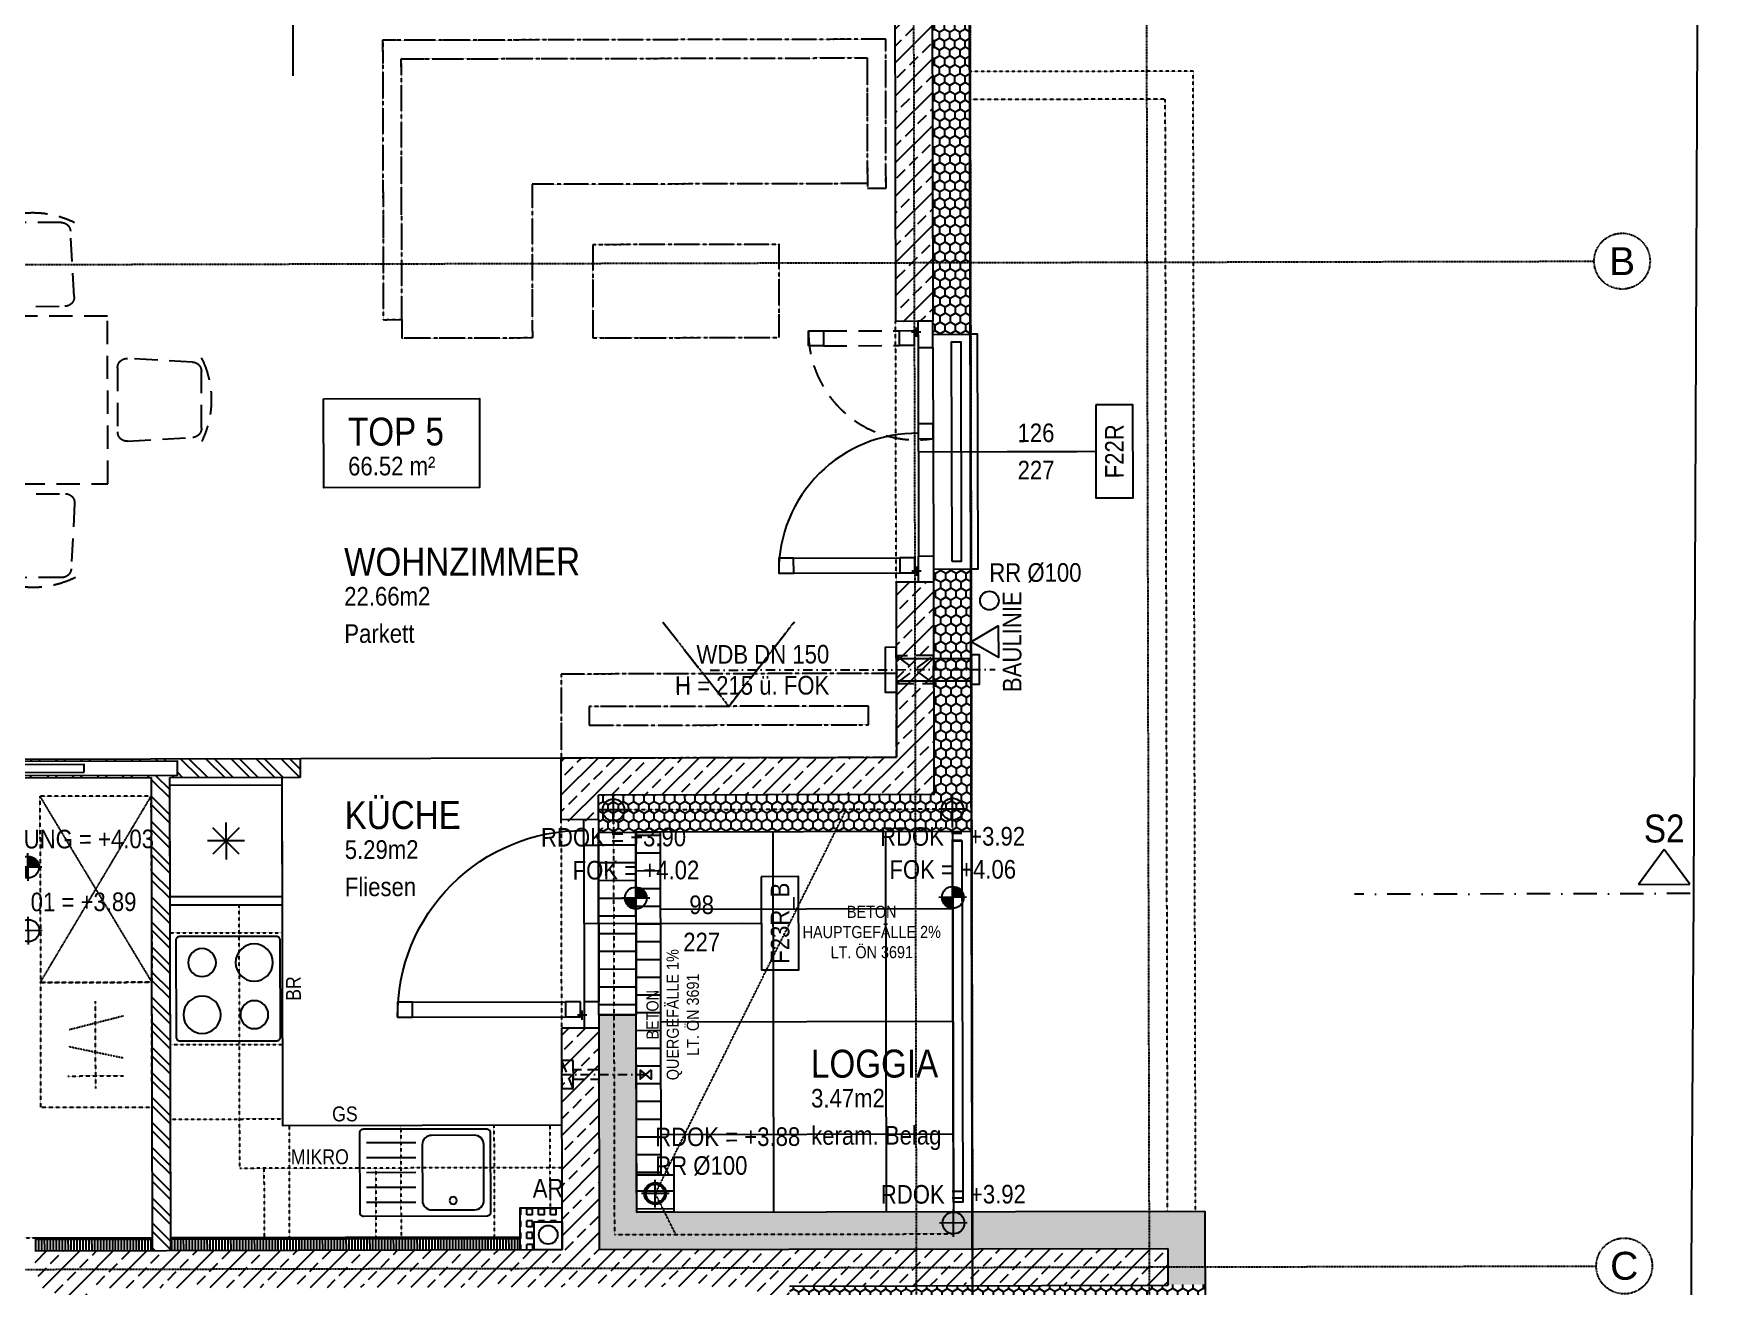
# Model space of a CAD drawing. Header units: millimetres. Extents: x -378801 to -302223, y -36469 to 154078.
# Drawn here: x -312155 to -303133, y 10337 to 17063 of the extents above; entities that cross this region are included whole.
import ezdxf
from ezdxf.enums import TextEntityAlignment as Align

# ---------------------------------------------------------------- set-up
doc = ezdxf.new("R2010")
doc.units = ezdxf.units.MM
for name, pattern in [('DASHDOT', [1, 0.5, -0.25, 0, -0.25]), ('HIDDEN', [0.375, 0.25, -0.125]), ('HIDDEN2', [0.1875, 0.125, -0.0625]), ('STRICHPUNKT', [1, 0.5, -0.25, 0, -0.25]), ('STRICHPUNKTX2', [2, 1, -0.5, 0, -0.5])]:
    doc.linetypes.add(name, pattern=pattern)
for name, color, linetype in [('00_HLP---------M0', 6, 'Continuous'), ('01-ANS-G00-L01-M0', 8, 'Continuous'), ('01-BFL-G00-L01-M0', 10, 'Continuous'), ('01-HID-G00-L01-ENTWÄSSERUNG', 8, 'HIDDEN2'), ('01-SCH-G00-L01-M0', 8, 'STRICHPUNKTX2'), ('01-SYM-G00-L01-M0', 8, 'Continuous'), ('01-TXT---------M0', 1, 'Continuous'), ('01-TXT---------PP', 1, 'Continuous'), ('01-TXT-G00-L01-M0', 1, 'Continuous'), ('02-ANS-G00-L01-M0', 8, 'Continuous'), ('02-ANS-G00-L01-Rigol', 8, 'Continuous'), ('02-AXO-G00-L01-M0', 8, 'STRICHPUNKT'), ('02-DIM-G00-L01-BEHÖRDE', 20, 'Continuous'), ('02-FIL-G00-L01-LILA', 223, 'Continuous'), ('02-FIL-G00-L01-ORANGE', 40, 'Continuous'), ('02-FIL-G00-L01-PLATTENBELAG', 253, 'Continuous'), ('02-FIL-G00-L01-STB', 8, 'Continuous'), ('02-HID-G00-L01-M0', 8, 'HIDDEN2'), ('02-TWA---------M0', 4, 'Continuous'), ('02-TWA-G00-L01-M0', 4, 'Continuous'), ('02-WDA---------M0', 8, 'Continuous'), ('02-WDA-G00-L01-M0', 8, 'Continuous'), ('02-ZWA---------M0', 2, 'Continuous'), ('02-ZWA-G00-L01-M0', 2, 'Continuous'), ('03-ANS-G00-L01-M0', 8, 'Continuous'), ('03-SYM-G00-L01-M0', 8, 'Continuous'), ('04-HLP---------M0', 8, 'HIDDEN2'), ('04-STO---------M0', 1, 'Continuous'), ('04-SYM---------EP', 8, 'Continuous'), ('04-SYM-G00-L01-EP', 8, 'Continuous'), ('04-TXT---------EP', 8, 'Continuous'), ('04-TXT-G00-L01-M0', 8, 'Continuous'), ('04-TXT-G00-L01-POS', 8, 'Continuous'), ('05-SYM---------M0', 8, 'Continuous'), ('05-SYM-G00-L01-M0', 8, 'Continuous'), ('05-TXT---------PP', 8, 'Continuous'), ('05-TXT--------M0', 8, 'Continuous'), ('05-TXT-G00-L01-M0', 8, 'Continuous'), ('07-SAN---------M0', 8, 'Continuous'), ('07-SAN-G00-L01-Küche', 8, 'Continuous'), ('07-SAN-G00-L01-M0', 8, 'Continuous'), ('07-SYM-G00-L01-M0', 8, 'STRICHPUNKT'), ('07-TXT---------M0', 8, 'Continuous'), ('07_MOB-G00-L01-M0', 6, 'HIDDEN2'), ('09-SYM-G00-L01-GEHSTEIG', 8, 'Continuous')]:
    doc.layers.add(name, color=color, linetype=linetype)
doc.layers.add('09-VER-G00-L01-GRUNDSTÜCKSGRENZE', color=161, linetype='Continuous', lineweight=25)
doc.styles.add('ARIAL', font='arial.ttf', dxfattribs={"width": 0.85})
doc.styles.get("Standard").update_dxf_attribs({"font": 'arial.ttf'})
pattern_1 = [(44.82971, (-389052.15, -18110.56), (-89.53527, 90.06906), []), (44.82971, (-388962.35, -18110.83), (-89.53527, 90.06906), [63.5, -31.75])]
pattern_2 = [(90.12216, (-277267.837, 4862.295), (-27.597781, 47.566265), [31.75, -63.5]), (210.12216, (-277267.837, 4862.295), (-27.394703, -47.683512), [31.75, -63.5]), (150.12216, (-277267.837, 4862.295), (-54.992485, -0.117247), [-63.5, 31.75])]

# ---------------------------------------------------------------- blocks, each defined once
blk = doc.blocks.new('05-TXT')
at = {"layer": '05-TXT--------M0'}
blk.add_line((-0.4, 0), (0.4, 0), dxfattribs=at)
at = {"layer": '05-TXT--------M0', "color": 8, "style": 'ARIAL', "width": 0.85}
blk.add_attdef('BREITE', text='', height=0.1, dxfattribs=at).set_placement((0, 0.05), align=Align.CENTER)
blk.add_attdef('HÖHE', text='', height=0.1, rotation=360, dxfattribs=at).set_placement((0, -0.06), align=Align.TOP_CENTER)
blk = doc.blocks.new('01-SQM')
at = {"layer": '01-TXT---------M0', "color": 1, "style": 'ARIAL', "width": 0.85}
blk.add_attdef('ROOM', (0, 0), '', height=0.15, dxfattribs=at)
blk.add_attdef('AREA', text='', height=0.1, dxfattribs=at).set_placement((0, -0.06), align=Align.TOP_LEFT)
at = {"layer": '01-TXT---------PP', "color": 1, "style": 'ARIAL', "width": 0.85}
blk.add_attdef('NR', text='', height=0.15, dxfattribs=at).set_placement((-0.1173, 0), align=Align.RIGHT)
blk.add_attdef('FLOOR', text='', height=0.1, dxfattribs=at).set_placement((0, -0.26), align=Align.TOP_LEFT)
blk = doc.blocks.new('FENSTER_120')
at = {"layer": '02-WDA---------M0'}
for points in [[(-0.06, 0), (-0.06, -0.2)], [(-1.04, 0), (-1.04, -0.2)]]:
    blk.add_lwpolyline(points, dxfattribs=at)
at = {"layer": '04-HLP---------M0', "linetype": 'Continuous'}
for points in [[(-0.13, 1.001), (-0.13, 1.081), (-0.05, 1.081), (-0.05, 1.001)], [(-0.13, 0.1), (-0.13, 0.18), (-0.05, 0.18), (-0.05, 0.1)]]:
    blk.add_lwpolyline(points, close=True, dxfattribs=at)
for points in [[(-0.13, 1.001), (-0.13, 0.18)], [(-0.05, 1.001), (-0.05, 0.18)]]:
    blk.add_lwpolyline(points, dxfattribs=at)
at = {"layer": '04-HLP---------M0'}
for points in [[(-0.059, 0.065), (-0.059, 0.115)], [(-0.034, 0.09), (-0.084, 0.09)]]:
    blk.add_lwpolyline(points, dxfattribs=at)
at = {"layer": '04-HLP---------M0', "linetype": 'Continuous'}
blk.add_arc((-0.059, 0.09), 0.991, 89.53543, 180.51619, dxfattribs=at)
at = {"layer": '04-STO---------M0'}
for points in [[(-1.11, 0), (-0.97, 0), (-0.97, 0.08), (-1.11, 0.08)], [(0.01, 0), (-0.13, 0), (-0.13, 0.08), (0.01, 0.08)]]:
    blk.add_lwpolyline(points, close=True, dxfattribs=at)
at = {"layer": '04-SYM---------EP'}
for p, q in [((-0.97, 0.08), (-0.13, 0.08)), ((-0.97, 0), (-0.13, 0))]:
    blk.add_line(p, q, dxfattribs=at)
blk = doc.blocks.new('FENSTER_140')
at = {"layer": '02-WDA---------M0'}
for points in [[(0.07, -0.2), (0.07, -0.4)], [(1.33, -0.2), (1.33, -0.4)]]:
    blk.add_lwpolyline(points, dxfattribs=at)
at = {"layer": '04-HLP---------M0', "linetype": 'Continuous'}
for points in [[(0.13, 0.55), (0.13, 0.63), (0.05, 0.63), (0.05, 0.55)], [(0.13, -0.1), (0.13, -0.02), (0.05, -0.02), (0.05, -0.1)]]:
    blk.add_lwpolyline(points, close=True, dxfattribs=at)
for points in [[(0.05, 0.55), (0.05, -0.02)], [(0.13, 0.55), (0.13, -0.02)]]:
    blk.add_lwpolyline(points, dxfattribs=at)
at = {"layer": '04-HLP---------M0'}
for points in [[(1.27, 0.3874), (1.27, 0.4674), (1.35, 0.4674), (1.35, 0.3874)], [(1.27, -0.1), (1.27, -0.02), (1.35, -0.02), (1.35, -0.1)]]:
    blk.add_lwpolyline(points, close=True, dxfattribs=at)
for points in [[(1.27, 0.3874), (1.27, -0.02)], [(1.35, 0.3874), (1.35, -0.02)], [(0.059, -0.135), (0.059, -0.085)], [(1.341, -0.135), (1.341, -0.085)], [(0.034, -0.11), (0.084, -0.11)], [(1.366, -0.11), (1.316, -0.11)]]:
    blk.add_lwpolyline(points, dxfattribs=at)
at = {"layer": '04-HLP---------M0', "linetype": 'Continuous'}
blk.add_arc((0.059, -0.11), 0.74, 359.09057, 90.46457, dxfattribs=at)
at = {"layer": '04-HLP---------M0'}
blk.add_arc((1.341, -0.11), 0.5775, 89.17818, 188.24632, dxfattribs=at)
at = {"layer": '04-STO---------M0'}
for points in [[(0.14, -0.2), (0, -0.2), (0, -0.12), (0.14, -0.12)], [(0.77, -0.2), (0.85, -0.2), (0.85, -0.12), (0.77, -0.12)], [(1.26, -0.2), (1.4, -0.2), (1.4, -0.12), (1.26, -0.12)]]:
    blk.add_lwpolyline(points, close=True, dxfattribs=at)
at = {"layer": '04-SYM---------EP'}
for p, q in [((1.26, -0.12), (0.14, -0.12)), ((1.26, -0.2), (0.14, -0.2))]:
    blk.add_line(p, q, dxfattribs=at)
blk = doc.blocks.new('04-TXT')
blk.add_line((0, 0), (0.9529, 0))
at = {"layer": '04-TXT---------EP', "color": 8, "style": 'ARIAL', "width": 0.85}
blk.add_attdef('WIDTH', text='', height=0.1, dxfattribs=at).set_placement((0.6322, 0.05), align=Align.CENTER)
blk.add_attdef('HEIGHT', text='', height=0.1, dxfattribs=at).set_placement((0.6322, -0.05), align=Align.TOP_CENTER)
blk = doc.blocks.new('03-rar')
blk.add_circle((0, 0), 0.05)
at = {"layer": '01-TXT---------M0', "color": 8, "style": 'ARIAL', "width": 0.85}
blk.add_attdef('RR', text='', height=0.1, dxfattribs=at).set_placement((0, 0.1), align=Align.CENTER)
blk = doc.blocks.new('01-HK1')
for p, q in [((-0.0005, -0.0742), (-0.0005, 0.0742)), ((0.0737, 0), (-0.0747, 0))]:
    blk.add_line(p, q)
blk.add_circle((-0.0005, 0), 0.0586)
for points in [[(-0.0005, 0.0586), (0.0409, 0.0414), (-0.0005, 0)], [(-0.0005, 0), (0.0581, 0), (0.0409, 0.0414)], [(-0.0591, 0), (-0.0419, -0.0414), (-0.0005, 0)], [(-0.0419, -0.0414), (-0.0005, -0.0586), (-0.0005, 0)]]:
    blk.add_solid(points)
at = {"layer": '01-TXT---------M0', "color": 8, "style": 'ARIAL', "width": 0.85}
blk.add_attdef('HEIGHT', text='', height=0.1, dxfattribs=at).set_placement((0, 0.2), align=Align.TOP_CENTER)
blk = doc.blocks.new('möbel_tisch_mittel')
blk.add_lwpolyline([(0.45, 1.4), (0.45, 0), (-0.45, 0), (-0.45, 1.4)], close=True)
for points in [[(-0.906, 1.2021, 0.39805), (-0.9532, 1.1521), (-0.9532, 0.8467, 0.39805), (-0.906, 0.7968), (-0.556, 0.7774, 0.430564), (-0.5032, 0.8273), (-0.5032, 1.1716, 0.430564), (-0.556, 1.2215)], [(0.906, 1.2021, -0.39805), (0.9532, 1.1521), (0.9532, 0.8467, -0.39805), (0.906, 0.7968), (0.556, 0.7774, -0.430564), (0.5032, 0.8273), (0.5032, 1.1716, -0.430564), (0.556, 1.2215)], [(-0.906, 0.1979, -0.39805), (-0.9532, 0.2479), (-0.9532, 0.5533, -0.39805), (-0.906, 0.6032), (-0.556, 0.6226, -0.430564), (-0.5032, 0.5727), (-0.5032, 0.2284, -0.430564), (-0.556, 0.1785)], [(0.906, 0.1979, 0.39805), (0.9532, 0.2479), (0.9532, 0.5533, 0.39805), (0.906, 0.6032), (0.556, 0.6226, 0.430564), (0.5032, 0.5727), (0.5032, 0.2284, 0.430564), (0.556, 0.1785)]]:
    blk.add_lwpolyline(points, format="xyb", close=True)
for centre, start, end in [((-0.5032, 0.9994), 153.43495, 206.56505), ((0.5032, 0.9994), 333.43495, 26.56505), ((-0.5032, 0.4006), 153.43495, 206.56505), ((0.5032, 0.4006), 333.43495, 26.56505)]:
    blk.add_arc(centre, 0.5031, start, end)
at = {"layer": '00_HLP---------M0', "linetype": 'HIDDEN', "ltscale": 0.5}
blk.add_lwpolyline([(-0.2026, 1.856, -0.39805), (-0.1527, 1.9032), (0.1527, 1.9032, -0.39805), (0.2026, 1.856), (0.2221, 1.506, -0.430564), (0.1721, 1.4532), (-0.1721, 1.4532, -0.430564), (-0.2221, 1.506)], format="xyb", close=True, dxfattribs=at)
blk.add_arc((0, 1.4532), 0.5031, 63.43495, 116.56505, dxfattribs=at)
blk = doc.blocks.new('ECKSOFA')
blk.add_lwpolyline([(1.6, -0.2), (1.6, -0.2), (1.6, -0.2), (0.2, -0.2), (0.2, -2.7), (0.9, -2.7), (0.9, -2.8), (0.1, -2.8), (0.1, -0.1), (1.6, -0.1)], close=True)
for points in [[(1.6, -0.2), (1.7, -0.2)], [(1.7, -0.9), (1.7, -0.2)], [(0.875, -2.7), (0.875, -0.9), (1.7, -0.9)]]:
    blk.add_lwpolyline(points)
at = {"flags": 128}
blk.add_lwpolyline([(1.2, -1.225), (1.7, -1.225), (1.7, -2.225), (1.2, -2.225)], close=True, dxfattribs=at)
blk = doc.blocks.new('TV-180')
at = {"flags": 128}
blk.add_lwpolyline([(0, -1.8), (0, 0), (0.45, 0), (0.45, -1.8)], close=True, dxfattribs=at)
blk.add_lwpolyline([(0.275, -0.15), (0.275, -1.65), (0.175, -1.65), (0.175, -0.15)], close=True)
blk.add_lwpolyline([(0.7286, -1.2536), (0.275, -0.9), (0.7286, -0.5464)])
blk = doc.blocks.new('SCHIEBETÜR-80')
at = {"layer": '02-ZWA---------M0'}
for points in [[(-0.4, 0.0375), (-1.35, 0.0375), (-1.35, -0.0375), (-0.4, -0.0375)], [(-0.4, 0.05), (-0.4, 0.0375)], [(0.4, 0.05), (0.4, -0.05)], [(-0.4, -0.0375), (-0.4, -0.05)]]:
    blk.add_lwpolyline(points, dxfattribs=at)
blk.add_lwpolyline([(0.4, 0.0375), (0.45, 0.0375), (0.45, -0.0375), (0.4, -0.0375)], close=True, dxfattribs=at)
at = {"layer": '05-SYM---------M0'}
blk.add_lwpolyline([(-0.85, 0.021), (-0.85, -0.021), (0, -0.021), (0, 0.021)], close=True, dxfattribs=at)
blk = doc.blocks.new('WANDLÜFER')
at = {"layer": '02-TWA---------M0', "linetype": 'HIDDEN2', "ltscale": 0.75}
for points in [[(0.075, 0), (0.075, -0.2), (-0.075, -0.2), (-0.075, 0), (0.075, 0)], [(-0.075, 0), (0.075, -0.2)], [(0.075, 0), (-0.075, -0.2)]]:
    blk.add_lwpolyline(points, dxfattribs=at)
at = {"layer": '07-SAN---------M0', "linetype": 'STRICHPUNKT', "ltscale": 0.1}
blk.add_lwpolyline([(0, 1), (0, -0.53)], dxfattribs=at)
at = {"layer": '07-SAN---------M0'}
for points in [[(0, 0), (-0.12, 0), (-0.12, 0.06), (0.12, 0.06), (0.12, 0)], [(0.08, -0.4), (-0.08, -0.4), (-0.08, -0.445), (0.08, -0.445)]]:
    blk.add_lwpolyline(points, close=True, dxfattribs=at)
for points in [[(-0.06, 0), (-0.06, -0.4)], [(0.06, 0), (0.06, -0.4)]]:
    blk.add_lwpolyline(points, dxfattribs=at)
blk = doc.blocks.new('01-HK3')
blk.add_lwpolyline([(0, 0), (0.0423, 0.0732), (-0.0423, 0.0732)], close=True)
at = {"color": 0, "style": 'ARIAL', "width": 0.85}
blk.add_attdef('HEIGHT', text='', height=0.05, dxfattribs=at).set_placement((0, 0.35), align=Align.TOP_CENTER)
blk = doc.blocks.new('türachse&qualität')
at = {"layer": '05-SYM---------M0'}
blk.add_line((-0.4, 0), (-0.4, 0), dxfattribs=at)
at = {"layer": '05-TXT---------PP'}
blk.add_lwpolyline([(-0.5, -0.25), (-0.5, 0.25), (-0.7, 0.25), (-0.7, -0.25)], close=True, dxfattribs=at)
at = {"layer": '05-TXT---------PP', "color": 8, "style": 'ARIAL', "text_generation_flag": 6, "width": 0.85}
blk.add_attdef('POS.NR.', text='', height=0.1, rotation=270, dxfattribs=at).set_placement((-0.6529, -0.0112), align=Align.TOP_CENTER)
blk = doc.blocks.new('01-HK2')
for p, q in [((0.098, 0), (-0.098, 0)), ((0, -0.098), (0, 0.098))]:
    blk.add_line(p, q)
blk.add_circle((0, 0), 0.0773)
at = {"layer": '01-TXT---------M0', "color": 8, "style": 'ARIAL', "width": 0.85}
blk.add_attdef('HEIGHT', text='', height=0.1, rotation=360, dxfattribs=at).set_placement((0, 0.132), align=Align.BOTTOM_CENTER)
blk = doc.blocks.new('Kühlschrank')
blk.add_lwpolyline([(-0.3, 0), (0.3, 0), (0.3, -0.6), (-0.3, -0.6)], close=True)
for points in [[(0.0707, -0.2293), (-0.0707, -0.3707)], [(-0.0707, -0.2293), (0.0707, -0.3707)], [(0, -0.2), (0, -0.4)], [(-0.1, -0.3), (0.1, -0.3)]]:
    blk.add_lwpolyline(points)
blk = doc.blocks.new('kochfeld')
blk.add_lwpolyline([(-0.28, -0.55), (-0.28, -0.03, -0.414214), (-0.26, -0.01), (0.26, -0.01, -0.414214), (0.28, -0.03), (0.28, -0.55, -0.414214), (0.26, -0.57), (-0.26, -0.57, -0.414214)], format="xyb", close=True)
for centre, radius in [((-0.14, -0.15), 0.075), ((0.14, -0.15), 0.1), ((-0.14, -0.43), 0.1), ((0.14, -0.43), 0.075)]:
    blk.add_circle(centre, radius)
blk = doc.blocks.new('Spüle')
for points in [[(0.4, -0.02), (-0.26, -0.02, 0.414214), (-0.28, -0.04), (-0.28, -0.47, 0.414214), (-0.26, -0.49), (0.4, -0.49, 0.414214), (0.42, -0.47), (0.42, -0.04, 0.414214)], [(-0.195, -0.055), (0.035, -0.055, -0.414214), (0.085, -0.105), (0.085, -0.405, -0.414214), (0.035, -0.455), (-0.195, -0.455, -0.414214), (-0.245, -0.405), (-0.245, -0.105, -0.414214)]]:
    blk.add_lwpolyline(points, format="xyb", close=True)
for points in [[(0.12, -0.095), (0.385, -0.095)], [(0.12, -0.175), (0.385, -0.175)], [(0.12, -0.255), (0.385, -0.255)], [(0.12, -0.335), (0.385, -0.335)], [(0.12, -0.415), (0.385, -0.415)]]:
    blk.add_lwpolyline(points)
blk.add_circle((-0.08, -0.405), 0.02)
blk = doc.blocks.new('07_Kemper-ventil')
at = {"layer": '02-TWA---------M0', "linetype": 'HIDDEN2', "ltscale": 0.5}
for points in [[(-0.075, 0), (-0.075, -0.06), (0.075, -0.06), (0.075, 0), (-0.075, 0)], [(-0.025, -0.06), (-0.025, -0.2), (0.025, -0.2), (0.025, -0.06)]]:
    blk.add_lwpolyline(points, close=True, dxfattribs=at)
blk.add_lwpolyline([(-0.075, -0.06), (0.075, 0)], dxfattribs=at)
at = {"layer": '07-SAN---------M0', "linetype": 'STRICHPUNKT', "ltscale": 0.1}
blk.add_lwpolyline([(0, 0), (0, -0.48)], dxfattribs=at)
at = {"layer": '07-SAN---------M0'}
for points in [[(0.025, -0.42), (-0.025, -0.42), (0, -0.45), (0.025, -0.42)], [(0.025, -0.48), (-0.025, -0.48), (0, -0.45), (0.025, -0.48)]]:
    blk.add_lwpolyline(points, close=True, dxfattribs=at)
blk = doc.blocks.new('schnittführung')
at = {"color": 4, "linetype": 'DASHDOT', "ltscale": 0.25}
blk.add_line((0.2375, -0.1378), (0.2375, 1.6622), dxfattribs=at)
blk.add_line((0.2375, -0.1378), (0.2375, 1.6622), dxfattribs=at)
blk.add_line((0.2375, -0.1378), (0.2375, 1.6622), dxfattribs=at)
at = {"color": 4}
blk.add_lwpolyline([(0.1875, 0.1378), (0.1875, -0.1378), (0, 0)], close=True, dxfattribs=at)
at = {"layer": '07-TXT---------M0', "color": 9, "style": 'ARIAL', "text_generation_flag": 6, "width": 0.85}
blk.add_attdef('SCHNITT', text='', height=0.15, rotation=270, dxfattribs=at).set_placement((-0.0373, 0), align=Align.CENTER)

msp = doc.modelspace()

# ---------------------------------------------------------------- hatches: boundary and pattern name
at = {"layer": '02-ANS-G00-L01-Rigol', "true_color": 0x636466}
h = msp.add_hatch(dxfattribs=at)
h.set_pattern_fill('ANSI31', color=251, scale=30, angle=422.46115553, style=0)
h.set_pattern_definition([(180.12216, (-239091.56, 41431.39), (0.20309, -95.24978), [])])
h.paths.add_polyline_path([(-308920.0591, 11794.8234), (-309120.0586, 11794.3969), (-309122.1481, 12774.3947), (-308922.1486, 12774.8211)])
h = msp.add_hatch(dxfattribs=at)
h.set_pattern_fill('ANSI31', color=251, scale=30, angle=422.46115552, style=0)
h.set_pattern_definition([(180.12216, (-238890.45, 40911.82), (0.20309, -95.24978), [])])
h.paths.add_polyline_path([(-308788.2257, 10935.1025), (-308918.2254, 10934.8253), (-308922.1486, 12774.8211), (-308792.1489, 12775.0983)])
h = msp.add_hatch(dxfattribs=at)
h.set_pattern_fill('ANSI31', color=251, scale=30, angle=422.16870486, style=0)
h.set_pattern_definition([(0.12216, (-392171.63, -40382.8), (-0.20309, 95.24978), [])])
h.paths.add_polyline_path([(-308918.2254, 10934.8253), (-308718.2259, 10935.2518), (-308717.7994, 10735.2522), (-308917.799, 10734.8258)])
at = {"layer": '02-FIL-G00-L01-LILA', "true_color": 0x636466}
h = msp.add_hatch(dxfattribs=at)
h.set_pattern_fill('HONEY', color=251, scale=10, angle=107.16870486, style=0)
h.set_pattern_definition(pattern_2)
h.paths.add_polyline_path([(-307331.9175, 17358.2222), (-307331.7682, 17288.2223), (-307327.9943, 15518.2264), (-307327.8451, 15448.2265), (-307127.8455, 15448.653), (-307131.9179, 17358.6486)])
h = msp.add_hatch(dxfattribs=at)
h.set_pattern_fill('HONEY', color=251, scale=10, angle=107.16870486, style=0)
h.set_pattern_definition(pattern_2)
h.paths.add_polyline_path([(-307325.1585, 14188.2294), (-307325.0093, 14118.2295), (-307322.5786, 12978.2321), (-309122.5745, 12974.3943), (-309122.2974, 12844.3946), (-309122.1481, 12774.3947), (-308922.1486, 12774.8211), (-307122.1527, 12778.659), (-307125.159, 14188.6558)])
h = msp.add_hatch(dxfattribs=at)
h.set_pattern_fill('HONEY', color=251, scale=10, angle=107.16870486, style=0)
h.set_pattern_definition(pattern_2)
h.paths.add_polyline_path([(-308917.799, 10734.8258), (-308918.2254, 10934.8253), (-308920.0591, 11794.8234), (-309120.0586, 11794.3969), (-309119.9093, 11724.3971), (-309117.3721, 10534.3998), (-306067.379, 10540.9029), (-306066.9635, 10346.0356), (-305866.964, 10346.4621), (-305867.8059, 10741.3289)])
h = msp.add_hatch(dxfattribs=at)
h.set_pattern_fill('HONEY', color=251, scale=10, angle=107.16870486, style=0)
h.set_pattern_definition(pattern_2)
h.paths.add_polyline_path([(-308096.948, 10336.5751), (-308095.0504, 9446.5771), (-308094.9011, 9376.5772), (-307894.9016, 9377.0037), (-307896.0956, 9937.0024), (-307896.522, 10137.0019), (-307696.5224, 10137.4284), (-305866.5266, 10141.3302), (-305866.964, 10346.4621), (-306066.9635, 10346.0356), (-306066.9526, 10340.9033)])
at = {"layer": '02-FIL-G00-L01-ORANGE', "true_color": 0x636466}
h = msp.add_hatch(dxfattribs=at)
h.set_pattern_fill('ANSI32', color=251, scale=10, angle=197.16870486, style=0)
h.set_pattern_definition([(135.12216, (-392171.63, -40382.8), (-67.20816, -67.49537), []), (135.12216, (-392171.72, -40337.9), (-67.20816, -67.49537), [])])
h.paths.add_polyline_path([(-310722.9973, 13170.9824), (-312332.9937, 13167.5496), (-312332.967, 13155.0496), (-311382.9692, 13157.0752), (-311382.8093, 13082.0753), (-312332.8071, 13080.0498), (-312332.7805, 13067.5498), (-311522.7823, 13069.2769), (-311517.3666, 10529.2826), (-311417.3669, 10529.4958), (-311422.7825, 13069.4901), (-310822.7839, 13070.7694), (-310722.7841, 13070.9826)])
h = msp.add_hatch(dxfattribs=at)
h.set_pattern_fill('SQUARE', color=251, scale=10, angle=197.16870486, style=0)
h.set_pattern_definition([(90.122164, (-392171.63, -40382.8), (-31.749928, -0.067696), [31.75, -31.75]), (180.122164, (-392171.63, -40382.8), (0.067696, -31.749928), [31.75, -31.75])])
h.paths.add_polyline_path([(-309317.8514, 10758.9729), (-309542.8509, 10758.4931), (-309542.3711, 10533.4936), (-309467.3713, 10533.6535), (-309467.6911, 10683.6532), (-309317.6915, 10683.973)])
h = msp.add_hatch(dxfattribs=at)
h.set_pattern_fill('GRATE', color=251, scale=20, angle=197.16870486, style=0)
h.set_pattern_definition([(90.122164, (-392171.629, -40382.8), (-15.874964, -0.033848), []), (180.12216, (-392171.63, -40382.8), (0.13539, -63.499856), [])])
h.paths.add_polyline_path([(-311517.5159, 10599.2825), (-312147.5144, 10597.9392), (-312147.3652, 10527.9394), (-311517.3666, 10529.2826)])
h = msp.add_hatch(dxfattribs=at)
h.set_pattern_fill('GRATE', color=251, scale=20, angle=197.16870486, style=0)
h.set_pattern_definition([(90.122164, (-392171.629, -40382.8), (-15.874964, -0.033848), []), (180.12216, (-392171.63, -40382.8), (0.13539, -63.499856), [])])
h.paths.add_polyline_path([(-311417.5161, 10599.4957), (-311417.3669, 10529.4958), (-309542.3711, 10533.4936), (-309542.5204, 10603.4935)])
at = {"layer": '02-FIL-G00-L01-STB', "true_color": 0x636466}
h = msp.add_hatch(dxfattribs=at)
h.set_pattern_fill('ANSI33', color=251, scale=20, angle=107.16870486, style=0)
h.set_pattern_definition(pattern_1)
h.paths.add_polyline_path([(-307331.7682, 17288.2223), (-307411.768, 17288.0518), (-307531.7678, 17287.7959), (-307527.9939, 15517.7999), (-307327.9943, 15518.2264)])
h = msp.add_hatch(dxfattribs=at)
h.set_pattern_fill('ANSI33', color=251, scale=20, angle=107.16870486, style=0)
h.set_pattern_definition(pattern_1)
h.paths.add_polyline_path([(-307325.0093, 14118.2295), (-307405.0091, 14118.059), (-307525.0088, 14117.8031), (-307523.0046, 13177.8053), (-309323.0005, 13173.9674), (-309322.2756, 12833.9681), (-309122.276, 12834.3946), (-309122.5745, 12974.3943), (-307322.5786, 12978.2321)])
h = msp.add_hatch(dxfattribs=at)
h.set_pattern_fill('ANSI33', color=251, scale=20, angle=107.16870486, style=0)
h.set_pattern_definition([(45.12216, (-392171.63, -40382.8), (-89.99383, 89.61088), []), (45.12216, (-392081.83, -40382.61), (-89.99383, 89.61088), [63.5, -31.75])])
h.paths.add_polyline_path([(-306067.379, 10540.9029), (-309117.3721, 10534.3998), (-309119.9093, 11724.3971), (-309195.9092, 11724.235), (-309195.9092, 11724.2351), (-309319.9089, 11723.9707), (-309317.3716, 10533.9734), (-312147.3652, 10527.9394), (-312146.9388, 10327.9398), (-312066.9389, 10328.1104), (-312051.3636, 3023.127), (-311851.364, 3023.5534), (-311866.9394, 10328.5368), (-308296.9475, 10336.1486), (-308295.0499, 9446.1506), (-308171.0502, 9446.415), (-308171.0502, 9446.4151), (-308095.0504, 9446.5771), (-308096.948, 10336.5751), (-306066.9526, 10340.9033)])

# ---------------------------------------------------------------- linework, layer by layer
at = {"layer": '01-ANS-G00-L01-M0', "color": 251, "true_color": 0x636466}
msp.add_lwpolyline([(-310722.9973, 13170.9824), (-309323.0005, 13173.9674)], dxfattribs=at)
at = {"layer": '01-BFL-G00-L01-M0', "color": 251, "linetype": 'HIDDEN2', "ltscale": 3, "true_color": 0x636466}
msp.add_lwpolyline([(-306908.241, 53299.5267), (-306985.9252, 38149.5064), (-307134.5431, 20159.1297), (-307072.8328, -10354.6125), (-307052.4897, -16419.674)], dxfattribs=at)
at = {"layer": '01-HID-G00-L01-ENTWÄSSERUNG', "color": 251, "true_color": 0x636466}
msp.add_lwpolyline([(-308707.5436, 10615.2738), (-308818.0124, 10835.0388), (-307792.407, 12897.2302)], dxfattribs=at)
for points in [[(-308508.1179, 11995.7022, 0, 0, 0), (-308507.5849, 11745.7027, 50, 0, 0), (-308507.2651, 11595.7031, 0, 0, 0)], [(-307455.5421, 12022.9465, 0, 0, 0), (-307705.5415, 12022.4134, 50, 0, 0), (-307855.5412, 12022.0936, 0, 0, 0)]]:
    msp.add_lwpolyline(points, format="xyseb", dxfattribs=at)
at = {"layer": '01-SYM-G00-L01-M0', "color": 251, "true_color": 0x636466}
for p, q in [((-308921.7478, 12347.4695), (-308922.0644, 12495.9067)), ((-307221.2457, 12351.0953), (-307221.5623, 12499.5324)), ((-308847.6875, 12421.8464), (-308996.1247, 12421.5298)), ((-307147.1854, 12425.4722), (-307295.6226, 12425.1556))]:
    msp.add_line(p, q, dxfattribs=at)
for centre in [(-308921.9061, 12421.6881), (-307221.404, 12425.3139)]:
    msp.add_circle(centre, 58.5938, dxfattribs=at)
for points in [[(-308922.0311, 12480.2817), (-308880.5625, 12463.2084), (-308921.9061, 12421.6881)], [(-308921.9061, 12421.6881), (-308863.3125, 12421.8131), (-308880.5625, 12463.2084)], [(-307221.529, 12483.9075), (-307180.0604, 12466.8342), (-307221.404, 12425.3139)], [(-307221.404, 12425.3139), (-307162.8104, 12425.4388), (-307180.0604, 12466.8342)], [(-308980.4997, 12421.5632), (-308963.2497, 12380.1678), (-308921.9061, 12421.6881)], [(-308963.2497, 12380.1678), (-308921.7811, 12363.0945), (-308921.9061, 12421.6881)], [(-307279.9976, 12425.1889), (-307262.7476, 12383.7936), (-307221.404, 12425.3139)], [(-307262.7476, 12383.7936), (-307221.279, 12366.7203), (-307221.404, 12425.3139)]]:
    msp.add_solid(points, dxfattribs=at)
at = {"layer": '01-TXT-G00-L01-M0', "color": 251, "true_color": 0x636466}
msp.add_lwpolyline([(-310597.9251, 15102.733), (-309761.7723, 15104.5159), (-309760.7521, 14626.0619), (-310596.905, 14624.2791)], close=True, dxfattribs=at)
at = {"layer": '02-ANS-G00-L01-M0', "color": 251, "true_color": 0x636466}
for points in [[(-307125.159, 14188.6558), (-307085.1591, 14188.7411), (-307087.8456, 15448.7382), (-307127.8455, 15448.653)], [(-307222.157, 12778.4471), (-307217.8074, 10738.4504)], [(-307217.915, 10788.4503), (-307222.0514, 12728.4459), (-307172.0515, 12728.5525), (-307167.9152, 10788.5569), (-307217.915, 10788.4503)]]:
    msp.add_lwpolyline(points, dxfattribs=at)
msp.add_lwpolyline([(-307225.2441, 14228.4425), (-307227.76, 15408.4398), (-307177.7601, 15408.5464), (-307175.2442, 14228.5491)], close=True, dxfattribs=at)
at = {"layer": '02-ANS-G00-L01-Rigol', "color": 251, "true_color": 0x636466}
for points in [[(-308920.0591, 11794.8234), (-309120.0586, 11794.3969), (-309122.1481, 12774.3947), (-308922.1486, 12774.8211)], [(-308788.2257, 10935.1025), (-308918.2254, 10934.8253), (-308922.1486, 12774.8211), (-308792.1489, 12775.0983)], [(-308918.2254, 10934.8253), (-308718.2259, 10935.2518), (-308717.7994, 10735.2522), (-308917.799, 10734.8258)]]:
    msp.add_lwpolyline(points, close=True, dxfattribs=at)
at = {"layer": '02-AXO-G00-L01-M0', "color": 251, "true_color": 0x636466}
for points in [[(-307442.0758, 22121.6963), (-307367.605, -12805.6661)], [(-306192.077, 22124.3615), (-306117.6063, -12803.0009)], [(-337391.2291, 15769.1275), (-303778.674, 15840.7948)], [(-337379.7261, 10374.1397), (-303767.171, 10445.8071)]]:
    msp.add_lwpolyline(points, dxfattribs=at)
for centre in [(-303628.6743, 15841.1146), (-303617.1714, 10446.1269)]:
    msp.add_circle(centre, 150, dxfattribs=at)
at = {"layer": '02-FIL-G00-L01-PLATTENBELAG', "color": 251, "true_color": 0x636466}
for points in [[(-308187.1502, 12776.3883), (-308182.8006, 10736.3929)], [(-307582.1516, 12777.6782), (-307577.802, 10737.6829)], [(-307221.271, 12363.4474), (-308791.2629, 12360.0999)], [(-307219.9822, 11758.4488), (-308789.9741, 11755.1013)], [(-307218.6922, 11153.4501), (-308788.6841, 11150.1027)]]:
    msp.add_lwpolyline(points, dxfattribs=at)
at = {"layer": '02-HID-G00-L01-M0', "color": 251, "ltscale": 0.5, "true_color": 0x636466}
for points in [[(-305917.8058, 10741.2222), (-305930.8546, 16861.2079), (-307127.8683, 16858.6557)], [(-307127.8455, 15448.653), (-307125.159, 14188.6558)], [(-313237.512, 10595.6152), (-312147.5144, 10597.9392)]]:
    msp.add_lwpolyline(points, dxfattribs=at)
at = {"layer": '02-HID-G00-L01-M0', "color": 251, "true_color": 0x636466}
for points in [[(-306067.8054, 10740.9024), (-306080.5344, 16710.8884), (-307127.5485, 16708.656)], [(-307525.0088, 14117.8031), (-307527.9939, 15517.7999)], [(-309319.9089, 11723.9707), (-309322.2969, 12843.9681)], [(-307222.157, 12778.4458), (-307222.4128, 12898.4455), (-309042.4042, 12894.565), (-309042.4042, 12894.565), (-309037.5428, 10614.5702), (-309037.5428, 10614.5702), (-307217.5515, 10618.4507), (-307217.8074, 10738.4504)], [(-308920.0591, 11794.8234), (-308922.1486, 12774.8211)]]:
    msp.add_lwpolyline(points, dxfattribs=at)
at = {"layer": '02-TWA-G00-L01-M0', "color": 251, "true_color": 0x636466}
msp.add_line((-306066.9526, 10340.9033), (-308096.948, 10336.5751), dxfattribs=at)
for points in [[(-307531.7678, 17287.7959), (-307527.9939, 15517.7999)], [(-307331.7682, 17288.2223), (-307327.9943, 15518.2264)], [(-307327.9943, 15518.2264), (-307527.9939, 15517.7999)], [(-307325.0093, 14118.2295), (-307322.5786, 12978.2321), (-309122.5745, 12974.3943)], [(-307325.0093, 14118.2295), (-307525.0088, 14117.8031)], [(-307525.0088, 14117.8031), (-307523.0046, 13177.8053)], [(-309323.0005, 13173.9674), (-307523.0046, 13177.8053)], [(-309322.2969, 12843.9681), (-309323.0005, 13173.9674)], [(-309122.2974, 12844.3946), (-309122.5745, 12974.3943)], [(-309322.2969, 12843.9681), (-309122.2974, 12844.3946)], [(-309319.9089, 11723.9707), (-309119.9093, 11724.3971)], [(-309317.3716, 10533.9734), (-309319.9089, 11723.9707)], [(-309117.3721, 10534.3998), (-309119.9093, 11724.3971)], [(-312147.3652, 10527.9394), (-309317.3716, 10533.9734)], [(-309117.3721, 10534.3998), (-306067.379, 10540.9029)], [(-306067.379, 10540.9029), (-306066.9526, 10340.9033)]]:
    msp.add_lwpolyline(points, dxfattribs=at)
at = {"layer": '02-WDA-G00-L01-M0', "color": 251, "true_color": 0x636466}
for points in [[(-307131.9179, 17358.6486), (-307127.8455, 15448.653)], [(-307125.159, 14188.6558), (-307122.1527, 12778.659), (-308922.1486, 12774.8211)], [(-308917.799, 10734.8258), (-308920.0591, 11794.8234)], [(-308917.799, 10734.8258), (-305867.8059, 10741.3289)], [(-305867.8059, 10741.3289), (-305866.5266, 10141.3302)]]:
    msp.add_lwpolyline(points, dxfattribs=at)
at = {"layer": '02-ZWA-G00-L01-M0', "color": 251, "true_color": 0x636466}
for points in [[(-312332.9937, 13167.5496), (-310722.9973, 13170.9824)], [(-310722.7841, 13070.9826), (-310722.9973, 13170.9824)], [(-312332.7805, 13067.5498), (-311522.7823, 13069.2769)], [(-311517.3666, 10529.2826), (-311522.7823, 13069.2769)], [(-311422.7825, 13069.4901), (-310722.7841, 13070.9826)], [(-311417.3669, 10529.4958), (-311422.7825, 13069.4901)], [(-309542.3711, 10533.4936), (-309542.8509, 10758.4931), (-309317.8514, 10758.9729)], [(-309467.3713, 10533.6535), (-309467.6911, 10683.6532), (-309317.6915, 10683.973)], [(-312147.5144, 10597.9392), (-311517.5159, 10599.2825)], [(-311417.5161, 10599.4957), (-309542.5204, 10603.4935)]]:
    msp.add_lwpolyline(points, dxfattribs=at)
at = {"layer": '03-ANS-G00-L01-M0', "color": 251, "true_color": 0x636466}
msp.add_lwpolyline([(-309467.6911, 10683.6532), (-309317.6915, 10683.973), (-309317.3716, 10533.9734), (-309467.3713, 10533.6535)], close=True, dxfattribs=at)
at = {"layer": '03-SYM-G00-L01-M0', "color": 251, "true_color": 0x636466}
for centre in [(-308818.0124, 10835.0388), (-309392.542, 10613.8133)]:
    msp.add_circle(centre, 50, dxfattribs=at)
at = {"layer": '04-TXT-G00-L01-M0', "color": 251, "true_color": 0x636466}
for p, q in [((-307406.5016, 14818.0574), (-306553.5776, 14819.876)), ((-309201.1032, 12284.2253), (-308348.1792, 12286.0438))]:
    msp.add_line(p, q, dxfattribs=at)
at = {"layer": '07-SAN-G00-L01-Küche', "color": 251, "true_color": 0x636466}
msp.add_lwpolyline([(-311421.322, 12384.4916), (-310821.3234, 12385.7709)], dxfattribs=at)
at = {"layer": '07-SAN-G00-L01-Küche', "color": 251, "linetype": 'HIDDEN2', "ltscale": 0.5, "true_color": 0x636466}
for points in [[(-309318.3098, 10973.9724), (-311048.3058, 10970.2837), (-311051.3228, 12385.2805)], [(-311421.0022, 12234.492), (-310821.0035, 12235.7713)], [(-311419.7229, 11634.4933), (-310819.7243, 11635.7726)], [(-311418.87, 11234.4942), (-310818.8714, 11235.7735)], [(-310783.7968, 11200.8482), (-310782.5175, 10600.8496)], [(-310183.7982, 11202.1275), (-310182.5189, 10602.1289)], [(-309683.7993, 11203.1936), (-309682.52, 10603.195)], [(-309383.8, 11203.8333), (-309382.8512, 10758.8343)], [(-310918.3061, 10970.5609), (-310917.523, 10603.2496)], [(-310318.3075, 10971.8402), (-310317.5243, 10604.5289)]]:
    msp.add_lwpolyline(points, dxfattribs=at)
at = {"layer": '07-SAN-G00-L01-M0', "color": 251, "true_color": 0x636466}
msp.add_lwpolyline([(-310822.7839, 13070.7694), (-310818.7968, 11200.7736), (-309318.8002, 11203.9719)], dxfattribs=at)
at = {"layer": '07_MOB-G00-L01-M0', "color": 251, "true_color": 0x636466}
for points in [[(-310178.0198, 15527.1497), (-310178.0198, 15527.1497), (-310178.0198, 15527.1497), (-310181.0048, 16927.1465), (-307681.0105, 16932.4769), (-307679.518, 16232.4785), (-307579.5182, 16232.6917), (-307581.224, 17032.6899), (-310281.2178, 17026.9331), (-310278.0196, 15526.9365)], [(-309153.875, 15929.3343), (-309152.8089, 15429.3354), (-308152.8112, 15431.4676), (-308153.8773, 15931.4664)], [(-309323.0005, 13173.9674), (-307523.0046, 13177.8053), (-307523.9641, 13627.8042), (-309323.96, 13623.9664)], [(-307673.5906, 13452.4848), (-309173.5872, 13449.2866), (-309173.374, 13349.2868), (-307673.3774, 13352.485)], [(-311523.3285, 12969.2755), (-312121.3402, 12968.0004), (-312117.4543, 11968.0068), (-311517.7587, 11969.4148)], [(-311520.4372, 11969.4085), (-312117.4543, 11968.0068), (-312118.6198, 11298.0013), (-311519.0084, 11299.2798), (-311520.4372, 11969.4085)]]:
    msp.add_lwpolyline(points, close=True, dxfattribs=at)
for points in [[(-307679.5713, 16257.4785), (-309479.5672, 16253.6406), (-309477.8082, 15428.6424)], [(-310178.0198, 15527.1497), (-310177.8066, 15427.1499)], [(-309477.8082, 15428.6424), (-310177.8066, 15427.1499)], [(-308778.1085, 13903.6842), (-308423.5889, 13450.8857), (-308071.0034, 13905.1919)], [(-312121.3402, 12968.0004), (-311520.4372, 11969.4085)], [(-312117.4501, 11970.4471), (-311523.3285, 12969.2755)], [(-311821.4073, 11398.5702), (-311822.4098, 11868.7584)], [(-311671.6117, 11788.4297), (-311962.3219, 11714.3517)], [(-311674.9691, 11562.4885), (-311968.6748, 11623.6191)], [(-311971.5515, 11466.0521), (-311671.5522, 11466.6917)]]:
    msp.add_lwpolyline(points, dxfattribs=at)
at = {"layer": '09-SYM-G00-L01-GEHSTEIG', "color": 251, "true_color": 0x636466}
msp.add_lwpolyline([(-304624.8287, -15619.2428), (-304646.2348, -10478.2132, 0.186744235), (-303721.7426, -10040.5117, 0.22427897), (-303343.1441, -8890.8243), (-303314.9111, 302.7791), (-303286.1482, 5543.602), (-303286.1482, 5543.602), (-303286.1482, 5543.602), (-303243.4007, 12437.4104), (-303205.0733, 21286.3345), (-303205.0733, 21286.3345), (-303205.0733, 21286.3345), (-303160.2436, 34908.4737), (-303133.2156, 41023.855)], format="xyb", dxfattribs=at)
at = {"layer": '09-VER-G00-L01-GRUNDSTÜCKSGRENZE', "color": 251, "ltscale": 0.2, "true_color": 0x636466}
msp.add_line((-307104.5757, 4864.63), (-307137.4969, 19972.3587), dxfattribs=at)
at = {"layer": '09-VER-G00-L01-GRUNDSTÜCKSGRENZE', "color": 251, "true_color": 0x636466}
msp.add_lwpolyline([(-307072.8328, -10354.6125), (-318236.149, -10251.1178), (-334731.7398, -10082.8632), (-334703.1183, 19861.2842), (-361621.0021, 19752.8197), (-361750.9984, 19753.2061), (-361702.9463, 35921.0335), (-361697.2627, 37833.3866), (-346703.7721, 37981.5509), (-324341.1847, 38084.7734), (-324420.1038, 19902.0663), (-324285.8875, 19903.26), (-307137.4969, 19972.3587)], close=True, dxfattribs=at)

# ---------------------------------------------------------------- block references
at = {"layer": '01-SCH-G00-L01-M0', "color": 251, "true_color": 0x636466}
ref = msp.add_blockref('schnittführung', (-303402.3709, 12682.7765), dxfattribs=dict(at, xscale=-1000, yscale=1000, zscale=1000, rotation=90.12216357497196))
ref.add_attrib('SCHNITT', 'S2', dxfattribs={"layer": '07-TXT---------M0', "color": 9, "extrusion": (0, 0, -1), "height": 150, "rotation": 179.87783642, "style": 'ARIAL', "text_generation_flag": 4, "width": 0.85}).set_placement((303402.4504, 12720.0357), align=Align.CENTER)
at = {"layer": '01-SYM-G00-L01-M0', "color": 251, "true_color": 0x636466}
ref = msp.add_blockref('01-HK2', (-309042.4042, 12894.565), dxfattribs=dict(at, xscale=757.5757580624575, yscale=757.5757580613007, zscale=757.5757580681662, rotation=0.1221636013334861))
ref.add_attrib('HEIGHT', 'RDOK = +3.90', dxfattribs={"layer": '01-TXT---------M0', "color": 8, "height": 100, "rotation": 0.1221636, "style": 'ARIAL', "width": 0.85}).set_placement((-309041.9227, 12668.7843), align=Align.BOTTOM_CENTER)
ref = msp.add_blockref('01-HK2', (-307222.4128, 12898.4455), dxfattribs=dict(at, xscale=757.5757580624575, yscale=757.5757580613007, zscale=757.5757580681662, rotation=0.1221636013334861))
ref.add_attrib('HEIGHT', 'RDOK = +3.92', dxfattribs={"layer": '01-TXT---------M0', "color": 8, "height": 100, "rotation": 0.1221636, "style": 'ARIAL', "width": 0.85}).set_placement((-307221.9314, 12672.6648), align=Align.BOTTOM_CENTER)
at = {"layer": '01-SYM-G00-L01-M0', "color": 251, "true_color": 0x636466, "xscale": 1000, "yscale": 1000, "zscale": 1000, "rotation": 0.1222048592768112}
for p, values in [((-312184.3889, 12587.8664), {'HEIGHT': 'FOK WOHNUNG = +4.03'}), ((-308921.3956, 12421.6905), {'HEIGHT': 'FOK = +4.02'}), ((-307220.8935, 12425.3163), {'HEIGHT': 'FOK = +4.06'})]:
    msp.add_blockref('01-HK1', p, dxfattribs=at).add_auto_attribs(values)
at = {"layer": '01-SYM-G00-L01-M0', "color": 251, "true_color": 0x636466}
ref = msp.add_blockref('01-HK2', (-312183.1504, 12246.4633), dxfattribs=dict(at, xscale=757.5757580624575, yscale=757.5757580613007, zscale=757.5757580681662, rotation=0.1221636013334861))
ref.add_attrib('HEIGHT', 'RDOK OG 01 = +3.89', dxfattribs={"layer": '01-TXT---------M0', "color": 8, "height": 100, "rotation": 0.1221636, "style": 'ARIAL', "width": 0.85}).set_placement((-312183.3087, 12320.6819), align=Align.BOTTOM_CENTER)
ref = msp.add_blockref('01-HK2', (-308818.0124, 10835.0388), dxfattribs=dict(at, xscale=757.5757580624575, yscale=757.5757580613007, zscale=757.5757580681662, rotation=0.1221636013334861))
ref.add_attrib('HEIGHT', 'RDOK = +3.88', dxfattribs={"layer": '01-TXT---------M0', "color": 8, "height": 100, "rotation": 0.1221636, "style": 'ARIAL', "width": 0.85}).set_placement((-308818.4905, 11059.257), align=Align.BOTTOM_LEFT)
ref = msp.add_blockref('01-HK2', (-307217.6764, 10677.0443), dxfattribs=dict(at, xscale=757.5757580624575, yscale=757.5757580613007, zscale=757.5757580681662, rotation=0.1221636013334861))
ref.add_attrib('HEIGHT', 'RDOK = +3.92', dxfattribs={"layer": '01-TXT---------M0', "color": 8, "height": 100, "rotation": 0.1221636, "style": 'ARIAL', "width": 0.85}).set_placement((-307217.8347, 10751.2629), align=Align.BOTTOM_CENTER)
at = {"layer": '01-TXT-G00-L01-M0', "color": 251, "true_color": 0x636466, "xscale": 1000, "yscale": 1000, "zscale": 1000}
for p, rotation, values in [((-310466.9517, 14850.5557), 0.1221635788041022, {'ROOM': 'TOP 5', 'AREA': '66.52 m²'}), ((-310487.7189, 14151.4862), 0.122163575983739, {'ROOM': 'WOHNZIMMER', 'AREA': '22.66m2', 'FLOOR': 'Parkett'}), ((-310484.8192, 12791.4893), 0.122163575983739, {'ROOM': 'KÜCHE', 'AREA': '5.29m2', 'FLOOR': 'Fliesen'}), ((-307981.9678, 11456.8228), 0.1221635776301977, {'ROOM': 'LOGGIA', 'AREA': '3.47m2', 'FLOOR': 'keram. Belag'})]:
    msp.add_blockref('01-SQM', p, dxfattribs=dict(at, rotation=rotation)).add_auto_attribs(values)
at = {"layer": '02-DIM-G00-L01-BEHÖRDE', "color": 251, "true_color": 0x636466}
ref = msp.add_blockref('01-HK3', (-307122.9741, 13797.6545), dxfattribs=dict(at, xscale=-2000.000000016163, yscale=2000.000000025194, zscale=2000.000000000001, rotation=270.1221635697919))
ref.add_attrib('HEIGHT', 'BAULINIE', dxfattribs={"layer": '0', "color": 0, "extrusion": (0, 0, -1), "height": 100, "rotation": 89.87783643, "style": 'ARIAL', "text_generation_flag": 4, "width": 0.85}).set_placement((306822.9748, 13798.2941), align=Align.BOTTOM_CENTER)
at = {"layer": '03-SYM-G00-L01-M0', "color": 251, "true_color": 0x636466}
ref = msp.add_blockref('03-rar', (-307024.7968, 14018.8694), dxfattribs=dict(at, xscale=1000, yscale=1000, zscale=1000, rotation=0.1221635837078192))
ref.add_attrib('RR', 'RR %%c100', (-307025.01, 14118.8692), dxfattribs={"layer": '01-TXT---------M0', "color": 8, "height": 100, "rotation": 0.12216359, "style": 'ARIAL', "width": 0.85})
ref = msp.add_blockref('03-rar', (-308818.0124, 10835.0388), dxfattribs=dict(at, xscale=1000, yscale=1000, zscale=1000, rotation=0.1221635837078192))
ref.add_attrib('RR', 'RR %%c100', (-308818.2256, 10935.0385), dxfattribs={"layer": '01-TXT---------M0', "color": 8, "height": 100, "rotation": 0.12216359, "style": 'ARIAL', "width": 0.85})
ref = msp.add_blockref('03-rar', (-309392.542, 10613.8133), dxfattribs=dict(at, xscale=1000, yscale=1000, zscale=1000, rotation=0.1221635837078192))
ref.add_attrib('RR', 'AR', dxfattribs={"layer": '01-TXT---------M0', "color": 8, "height": 100, "rotation": 0.12216359, "style": 'ARIAL', "width": 0.85}).set_placement((-309392.9685, 10813.8128), align=Align.CENTER)
at = {"layer": '04-SYM-G00-L01-EP', "color": 251, "true_color": 0x636466, "yscale": 1000, "zscale": 1000}
for name, p, xscale, rotation in [('FENSTER_140', (-307525.0088, 14117.8031), 1000, 90.12216358846574), ('FENSTER_120', (-309119.9307, 11734.3971), -1000, 90.12216357522686)]:
    msp.add_blockref(name, p, dxfattribs=dict(at, xscale=xscale, rotation=rotation))
at = {"layer": '04-TXT-G00-L01-M0', "color": 251, "true_color": 0x636466, "xscale": 1000, "yscale": 1000, "zscale": 1000, "rotation": 0.1221635485536177}
for p, values in [((-307406.5016, 14818.0574), {'WIDTH': '126', 'HEIGHT': '227'}), ((-309201.1032, 12284.2253), {'WIDTH': '98', 'HEIGHT': '227'})]:
    msp.add_blockref('04-TXT', p, dxfattribs=at).add_auto_attribs(values)
at = {"layer": '04-TXT-G00-L01-POS', "color": 251, "true_color": 0x636466}
ref = msp.add_blockref('türachse&qualität', (-306953.5767, 14819.0231), dxfattribs=dict(at, xscale=1000, yscale=1000, zscale=1000, rotation=180.122159931901))
ref.add_attrib('POS.NR.', 'F22R', dxfattribs={"layer": '05-TXT---------PP', "color": 8, "height": 100, "rotation": 90.12215993, "style": 'ARIAL', "width": 0.85}).set_placement((-306353.5781, 14820.3024), align=Align.MIDDLE_CENTER)
ref = msp.add_blockref('türachse&qualität', (-308748.1783, 12285.191), dxfattribs=dict(at, xscale=1000, yscale=1000, zscale=1000, rotation=180.122159931901))
ref.add_attrib('POS.NR.', 'F23R_B', dxfattribs={"layer": '05-TXT---------PP', "color": 8, "height": 100, "rotation": 90.12215993, "style": 'ARIAL', "width": 0.85}).set_placement((-308148.1796, 12286.4703), align=Align.MIDDLE_CENTER)
at = {"layer": '05-SYM-G00-L01-M0', "color": 251, "true_color": 0x636466, "xscale": 1000, "yscale": 1000, "zscale": 1000, "rotation": 180.1221635623958}
msp.add_blockref('SCHIEBETÜR-80', (-312732.8862, 13116.6968), dxfattribs=at)
at = {"layer": '05-TXT-G00-L01-M0', "color": 251, "true_color": 0x636466, "xscale": 1000, "yscale": 1000, "zscale": 1000, "rotation": 90.12216358312612}
msp.add_blockref('05-TXT', (-310761.6645, 17235.9092), dxfattribs=at).add_auto_attribs({'BREITE': '80', 'HÖHE': '200'})
at = {"layer": '07-SAN-G00-L01-Küche', "color": 251, "true_color": 0x636466, "yscale": 1000, "zscale": 1000}
for name, p, xscale, rotation in [('Kühlschrank', (-310822.0547, 12728.7701), 1000, 270.1221635863797), ('kochfeld', (-310820.3639, 11935.7719), -1000, 270.1221635530615), ('Spüle', (-309983.7987, 11202.554), -1000, 0.1221636038401552)]:
    msp.add_blockref(name, p, dxfattribs=dict(at, xscale=xscale, rotation=rotation))
at = {"layer": '07-SAN-G00-L01-M0', "color": 251, "true_color": 0x636466, "yscale": 1000, "zscale": 1000}
for name, p, xscale, rotation in [('WANDLÜFER', (-307524.0067, 13647.8042), -1000, 90.122163569781), ('07_Kemper-ventil', (-309319.3759, 11473.9712), 1000, 90.1221635622835)]:
    msp.add_blockref(name, p, dxfattribs=dict(at, xscale=xscale, rotation=rotation))
at = {"layer": '07_MOB-G00-L01-M0', "color": 251, "true_color": 0x636466, "xscale": -1000, "yscale": 1000, "zscale": 1000}
for name, p, rotation in [('ECKSOFA', (-310381.4308, 17126.7196), 90.12216417315187), ('möbel_tisch_mittel', (-313157.1387, 15093.1253), 270.1221635815786), ('TV-180', (-307523.0046, 13177.8053), 270.122163521857)]:
    msp.add_blockref(name, p, dxfattribs=dict(at, rotation=rotation))

# ---------------------------------------------------------------- texts
at = {"layer": '01-HID-G00-L01-ENTWÄSSERUNG', "color": 251, "true_color": 0x636466, "char_height": 65, "width": 764.6, "attachment_point": 8, "style": 'ARIAL'}
for s, insert, rotation in [('BETON\\PHAUPTGEFÄLLE 2%\\PLT. ÖN 3691', (-307655.7016, 12097.5199), 0.12216358), ('BETON QUERGEFÄLLE 1%\\PLT. ÖN 3691', (-308582.6913, 11795.5427), 90.12216358)]:
    msp.add_mtext(s, dxfattribs=dict(at, insert=insert, rotation=rotation))
at = {"layer": '02-AXO-G00-L01-M0', "color": 251, "true_color": 0x636466, "char_height": 150, "width": 303.3, "attachment_point": 5, "rotation": 0.12216729}
for s, insert in [('{\\fArial|b0|i0|c0|p34;B}', (-303628.6743, 15841.1146)), ('{\\fArial|b0|i0|c0|p34;C}', (-303617.1714, 10446.1269))]:
    msp.add_mtext(s, dxfattribs=dict(at, insert=insert))
at = {"layer": '07-SAN-G00-L01-M0', "color": 251, "true_color": 0x636466, "insert": (-307884.0512, 13647.0365), "char_height": 100, "width": 1538, "attachment_point": 6, "rotation": 0.12216358, "style": 'ARIAL'}
msp.add_mtext('WDB DN 150\\PH = 215 ü. FOK', dxfattribs=at)
at = {"layer": '07-SYM-G00-L01-M0', "color": 251, "true_color": 0x636466, "char_height": 80, "style": 'ARIAL'}
for s, insert, width, attachment_point, rotation in [('BR', (-310800.3639, 11935.8146), 545.8, 2, 90.12216357), ('GS', (-310483.8402, 11221.4878), 869.7, 8, 0.12216358), ('MIKRO', (-310618.3495, 10991.2005), 869.7, 8, 0.1222129)]:
    msp.add_mtext(s, dxfattribs=dict(at, insert=insert, width=width, attachment_point=attachment_point, rotation=rotation))

doc.saveas('drawing.dxf')
